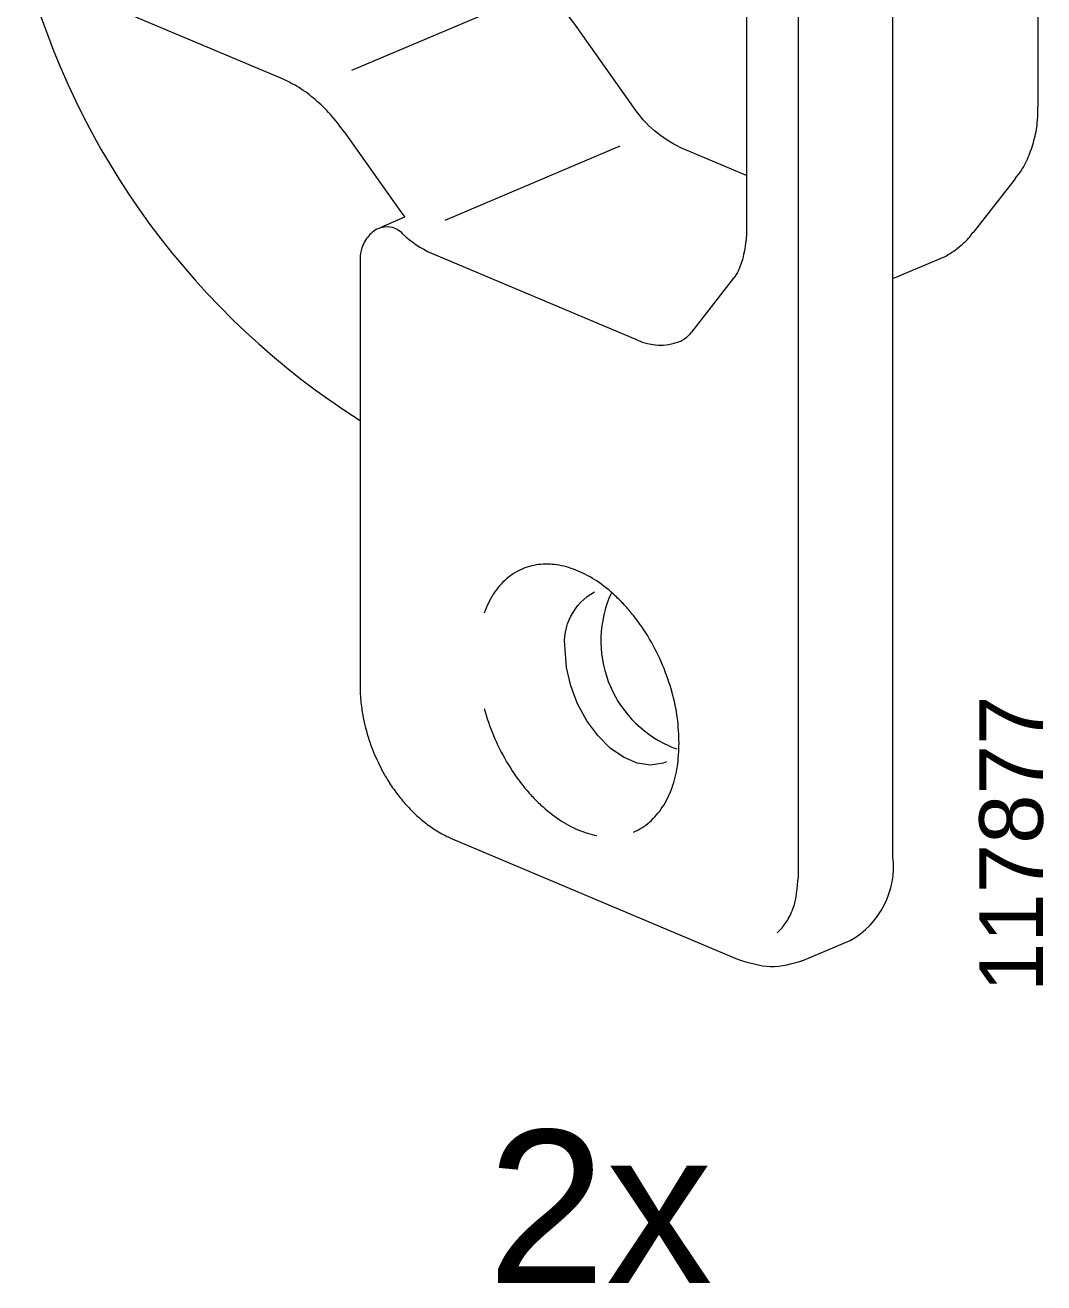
# Model space of a CAD drawing. Header units: metres. Extents: x -8.4 to 7.9, y -3.9 to 2.
# Drawn here: x 1.1983 to 1.3263, y 0.2432 to 0.4013 of the extents above; entities that cross this region are included whole.
import ezdxf

# ---------------------------------------------------------------- set-up
doc = ezdxf.new("R2010")
doc.units = ezdxf.units.M
doc.header["$MEASUREMENT"] = 0
doc.layers.add('PDF3_Geometry_Num_Penna__7', color=7, linetype='Continuous', lineweight=18)
doc.layers.add('PDF3_Text_Num_Penna__7', color=7, linetype='Continuous', lineweight=18)
doc.styles.add('GENERATED_STYLE_2', font='')
doc.styles.get('GENERATED_STYLE_2').set_extended_font_data('Arial')

msp = doc.modelspace()

# ---------------------------------------------------------------- linework, layer by layer
at = {"layer": 'PDF3_Geometry_Num_Penna__7', "color": 7, "linetype": 'Continuous', "lineweight": 18, "flags": 128}
for points in [[(1.295806165301756, 0.2836551361539119), (1.296012575843288, 0.2837365983229003), (1.301975398117756, 0.2862635637404476, 0.3012251122904238), (1.307344901779334, 0.2967699496596543), (1.307344901779334, 0.4880705247100903, 0.2791763992235008), (1.295392748517273, 0.508415664183649), (1.25954045864102, 0.5235405232009804, 0.2079455171252032), (1.252955128384153, 0.5237863989614924), (1.246992157184331, 0.5212621142003289)], [(1.325582449634014, 0.3909941279888307), (1.325582449634014, 0.4266572826646897, 0.004101330827412286), (1.325574109814155, 0.4272257307433547)], [(1.288941600004937, 0.3823930930568997), (1.280680710583006, 0.3858794356090436, -0.1369064165290455), (1.274752885766879, 0.3909671724996411), (1.267638721575683, 0.4009913381205208, 0.137077312796389), (1.258973201965192, 0.4084280746298694), (1.244566163157231, 0.4145057183527647)], [(1.288939217199263, 0.4114332393611682, -0.009669770750040704), (1.288941600004937, 0.4111921292120047), (1.288941600004937, 0.3755319530432384)], [(1.236645866021363, 0.3900550047024656, 0.03385087144232905), (1.23473515372132, 0.3919225286496626, 0.03948616910675697), (1.232715725912389, 0.3934251854779893)], [(1.324442574969593, 0.3849246751604405, 0.03416783420353735), (1.32513507786867, 0.3870677110137239, 0.04142989485966114), (1.325504412748185, 0.389323930136533)], [(1.238394696460911, 0.3878652062878254), (1.245508711726753, 0.3778395514133992), (1.246012079425439, 0.377159558244109), (1.245948041522944, 0.3771342409338199), (1.242966555923033, 0.3758713539264651, -0.2957974301415752), (1.245730014803749, 0.3750588171915445, 0.08827310880654882), (1.249365580561243, 0.3726222494642646), (1.27519221556307, 0.3617268705187353, 0.2054439540665397), (1.280508850723752, 0.3615139072615965, 0.02453561843645418), (1.280820402565659, 0.3616614922880481)], [(1.287914163983269, 0.370441833346967, 0.03566438548586247), (1.288359450793646, 0.371527499182299, 0.0285593935884461), (1.288691554334494, 0.3728008109644791, 0.03011735869378374), (1.288889625056168, 0.3742304943690318)], [(1.240401018838634, 0.3722956561615369, 0.01421962607890016), (1.240389551586326, 0.3719842532449824), (1.240389551586326, 0.3181953936557782, 0.009582465720832632), (1.24039223224271, 0.3179638147293116)], [(1.280248082427775, 0.3142089597627504, 0.03529062235824829), (1.27957791833189, 0.3174287259300868, 0.03257610697251273), (1.278399918776681, 0.3208376272978175, 0.03388832010824565), (1.276751315100805, 0.3241333453960207, 0.03489167205872837), (1.27472146251705, 0.327104406221107, 0.01715494795729503), (1.273614947132068, 0.3283970782993897, 0.01951893440366764), (1.272445883098137, 0.3295720993475066, 0.03949613307649007), (1.270153921890214, 0.3313949456883118, 0.04770403073814659), (1.267772605469505, 0.3326831500059557, 0.05605165385437402), (1.265392778302343, 0.3334024594688711, 0.06541367474724454), (1.263097838587327, 0.3335141534848516, 0.07694890918258321), (1.26082374842196, 0.3329646189262261, 0.07972085484777265), (1.258792406584659, 0.3317091781866042, 0.07033069736559942), (1.257143802908784, 0.3298044229007464, 0.03147641493458497), (1.256497466869642, 0.3286606761771047, 0.02653642477922373), (1.255965803353574, 0.3273903429020173)], [(1.278889138566676, 0.3086845737323458), (1.278464701305949, 0.3085267128564264), (1.276893538814488, 0.3082943893031866), (1.275212171560592, 0.3085445838989833), (1.273496551475128, 0.3092713396296309), (1.271815184221233, 0.3104374251564692), (1.270247000236864, 0.3119951843660131), (1.268857526678064, 0.3138731330880351), (1.267707822940237, 0.3159908516310288), (1.266850012897505, 0.3182589847822099), (1.266318349381437, 0.3205747740468763), (1.266136660448775, 0.3228354609303252, -0.3071119188093721), (1.269840136167985, 0.33006638259956)], [(1.271919878745546, 0.3298736731906546, 0.4142863827939081), (1.279133822924351, 0.3107442113870293, 0.02288924249700912), (1.28018374667457, 0.3103182848727573)], [(1.240526265061887, 0.3158937522998031, 0.01726285916431758), (1.240816669503436, 0.3140634596912664, 0.01632314735538597), (1.241169622593935, 0.3125905879338677, 0.02020664423460218), (1.241704264617096, 0.3108853926232291, 0.007364602910536915), (1.242207632315783, 0.3095986775591322)], [(1.255965654428219, 0.3154203185973996, 0.03111119665119953), (1.257143653983429, 0.3120099279761226, 0.03334621515145703), (1.258792257659305, 0.3087142098779199, 0.0346446066788654), (1.260823599496605, 0.3057446383063793, 0.01905478165579848), (1.261931604135134, 0.3044504769745506, 0.02050639722688626), (1.263097689661973, 0.3032769451799802, 0.04011566918821206), (1.265392629376989, 0.3014526095856296, 0.04658680009400895), (1.267772456544151, 0.3001614267608923, 0.05422793523059432), (1.270150794457765, 0.2994421172979755)], [(1.243406332495287, 0.3071628544586249, 0.01418171432346807), (1.243975227350016, 0.306212710696016, 0.02079789808946071), (1.244999833789945, 0.3047219678960607, 0.02181691794734173), (1.246165919316783, 0.3033012200127863, 0.02587699341363849), (1.24751518302983, 0.3019355745107293, 0.02591043720660432), (1.249022307618796, 0.3007024725743022, 0.0372396976411517), (1.250666443534031, 0.299659995091816, 0.02070925880367244), (1.25193424507809, 0.2990443376757304), (1.287786534954343, 0.2839209679119459)], [(1.274721015740986, 0.2998827874223589, 0.07881131073391026), (1.276750868324743, 0.301138228161981, 0.07039344849236431), (1.278400961254164, 0.303041494194292, 0.03205178735054377), (1.27904580803976, 0.3041882194250269, 0.02897391791855364), (1.279578960809373, 0.3054585527001143, 0.04972527481868497), (1.280247635651712, 0.3081138917733615)], [(1.292783427378608, 0.2872351527541257, 0.06972685029697141), (1.293939088130621, 0.2885620776639761, 0.06788149970053742), (1.294779027130798, 0.2902836547636241)]]:
    msp.add_lwpolyline(points, format="xyb", dxfattribs=at)
for points in [[(1.295410470634475, 0.4855428146657705), (1.295410470634475, 0.2942437288688806)], [(1.23063955754334, 0.3945202336106641), (1.199333958744274, 0.4077269340602201)], [(1.258944161521037, 0.4038906169246701), (1.23928899321553, 0.3955671788537893)], [(1.273033840398259, 0.3860566567810662), (1.251012248207508, 0.3767339295805452)], [(1.317455593031259, 0.3752361872889216), (1.322726061332002, 0.3819631455580514)], [(1.307344901779334, 0.3694370339792044), (1.313088952707833, 0.3718689850204906)], [(1.287280635524628, 0.3694246731747692), (1.282007188716793, 0.3626977149056394)]]:
    msp.add_lwpolyline(points, dxfattribs=at)
at = {"layer": 'PDF3_Geometry_Num_Penna__7', "color": 7, "linetype": 'Continuous', "lineweight": 18}
msp.add_arc((1.292901224353183, 0.4343247551342151), 0.09799263605300185, 195.0998020847854, 237.5972320755066, dxfattribs=at)
for points in [[(1.232715725912389, 0.3934251854779893), (1.232033647788134, 0.393849622738716), (1.231338166381962, 0.3941847047866582), (1.230639706468696, 0.3945197868346006)], [(1.325504412748182, 0.389323930136533), (1.325547601101028, 0.3898764432022506), (1.32555057960812, 0.3904378917892473), (1.325556536622306, 0.3910008296297907)], [(1.238394249684847, 0.387865801989244), (1.237823865576573, 0.3886163857766345), (1.237253481468298, 0.389369948071117), (1.236645866021362, 0.3900550047024651)], [(1.323441796586406, 0.3829826885359231), (1.323848362804575, 0.3835798792080334), (1.324168552317053, 0.3842425970361858), (1.324442574969594, 0.3849246751604412)], [(1.322691212799015, 0.3819938241811076), (1.322953321423184, 0.3823155029471319), (1.323212451540259, 0.3826386709667022), (1.323441796586406, 0.382982688535922)], [(1.241779322995835, 0.3751148131248894), (1.241567848992245, 0.3749197209103097), (1.241369778270573, 0.3747097361602658), (1.241204471126921, 0.3744774126070258)], [(1.242471825894916, 0.3756211593306682), (1.242218652792026, 0.3754930835256771), (1.241992286252972, 0.3753113945930149), (1.241779322995835, 0.3751148131248885)], [(1.24298412911488, 0.3758296548271656), (1.24280988644995, 0.3757671061782164), (1.24263564378502, 0.3757045575292677), (1.242471825894916, 0.3756211593306684)], [(1.288932813409014, 0.3755365697292323), (1.288923877887735, 0.3750957506794952), (1.28891792087355, 0.3746504638691186), (1.288889625056168, 0.3742304943690309)], [(1.316891761638589, 0.3745697463269035), (1.31707791833189, 0.3747916451053186), (1.317249182489727, 0.3750284364191976), (1.317420446647565, 0.3752696954937154)], [(1.240721208351112, 0.3736255595784799), (1.240572282996471, 0.3731877190358357), (1.240421868388283, 0.3727498784931915), (1.240401018838634, 0.3722956561615369)], [(1.241204471126922, 0.3744774126070258), (1.24101831443362, 0.3742123254757654), (1.24086938907898, 0.3739189425271223), (1.240720463724339, 0.3736255595784794)], [(1.313319042380753, 0.3719680203813267), (1.313999631251463, 0.3722137472164841), (1.314607246698398, 0.3726218026882), (1.315192523342137, 0.3730551754702052)], [(1.315192523342136, 0.3730551754702054), (1.31580907431035, 0.3735079085483135), (1.316403286475367, 0.3739904266973506), (1.31689176163859, 0.3745697463269042)], [(1.313083740320421, 0.3718905791969136), (1.313167098618755, 0.3718905791969136), (1.313238498680398, 0.3719680203813263), (1.313319042380754, 0.3719680203813263)], [(1.28791416398327, 0.3704418333469668), (1.287748856839619, 0.3700993050312926), (1.287571635667596, 0.3697850725330003), (1.287385478974294, 0.3695616845010392)], [(1.287385478974295, 0.369561684501039), (1.287440601476886, 0.369561684501039), (1.287226556096905, 0.3694410549637805), (1.287278252718953, 0.3694410549637805)], [(1.281512905464739, 0.3621574137190022), (1.281289517432778, 0.3619340256870409), (1.281067618654363, 0.3617672292898433), (1.28082040256566, 0.3616614922880483)], [(1.282004359135054, 0.3627129052918128), (1.281842030498496, 0.3625178130772329), (1.281675234101298, 0.3623227208626536), (1.281512905464739, 0.3621574137190022)], [(1.240392232242709, 0.3179638147293118), (1.240366914932421, 0.3172891828727882), (1.240435420595556, 0.3165907229595228), (1.240526265061887, 0.3158937522998035)], [(1.280471470459736, 0.3110681240333737), (1.28042828210689, 0.3121076230087669), (1.280383604500498, 0.3131471219841608), (1.280248082427774, 0.3142089597627507)], [(1.280247635651711, 0.3081138917733619), (1.280387625485073, 0.3090580785217854), (1.280427835330826, 0.3100633246656117), (1.280471023683672, 0.3110685708094381)], [(1.242207483390428, 0.3095992732605501), (1.242588732298309, 0.3087742267958395), (1.242967002699097, 0.3079491803311287), (1.243406332495287, 0.3071628544586251)], [(1.295410470634475, 0.2942435799435259), (1.29528835184367, 0.2928526171311798), (1.295169211559957, 0.2914571865581943), (1.294779027130797, 0.2902836547636241)], [(1.287798448982714, 0.2839162023005972), (1.289202815076977, 0.2834694262366746), (1.290608670424788, 0.283027117933391), (1.291957934137835, 0.2829883973411844)], [(1.291957934137834, 0.2829883973411844), (1.293334004414717, 0.2829511660025239), (1.294654972310382, 0.2833353934174974), (1.295971472445407, 0.283722599339564)]]:
    msp.add_open_spline(points, degree=3, dxfattribs=at)

# ---------------------------------------------------------------- texts
at = {"layer": 'PDF3_Text_Num_Penna__7', "color": 7, "linetype": 'Continuous', "lineweight": 18, "insert": (1.326302595995264, 0.2797632786476767), "char_height": 0.007995177938573383, "attachment_point": 7, "rotation": 90, "style": 'GENERATED_STYLE_2'}
msp.add_mtext('\\A1;{\\pql;\\fArial|b0|i0|c0|p34;117877}', dxfattribs=at)
at = {"layer": 'PDF3_Text_Num_Penna__7', "color": 7, "linetype": 'Continuous', "lineweight": 18, "insert": (1.256361338968576, 0.2432305092517256), "char_height": 0.01918846969409367, "attachment_point": 7, "style": 'GENERATED_STYLE_2'}
msp.add_mtext('\\A1;{\\pql;\\fArial|b0|i0|c0|p34;2x}', dxfattribs=at)

doc.saveas('drawing.dxf')
